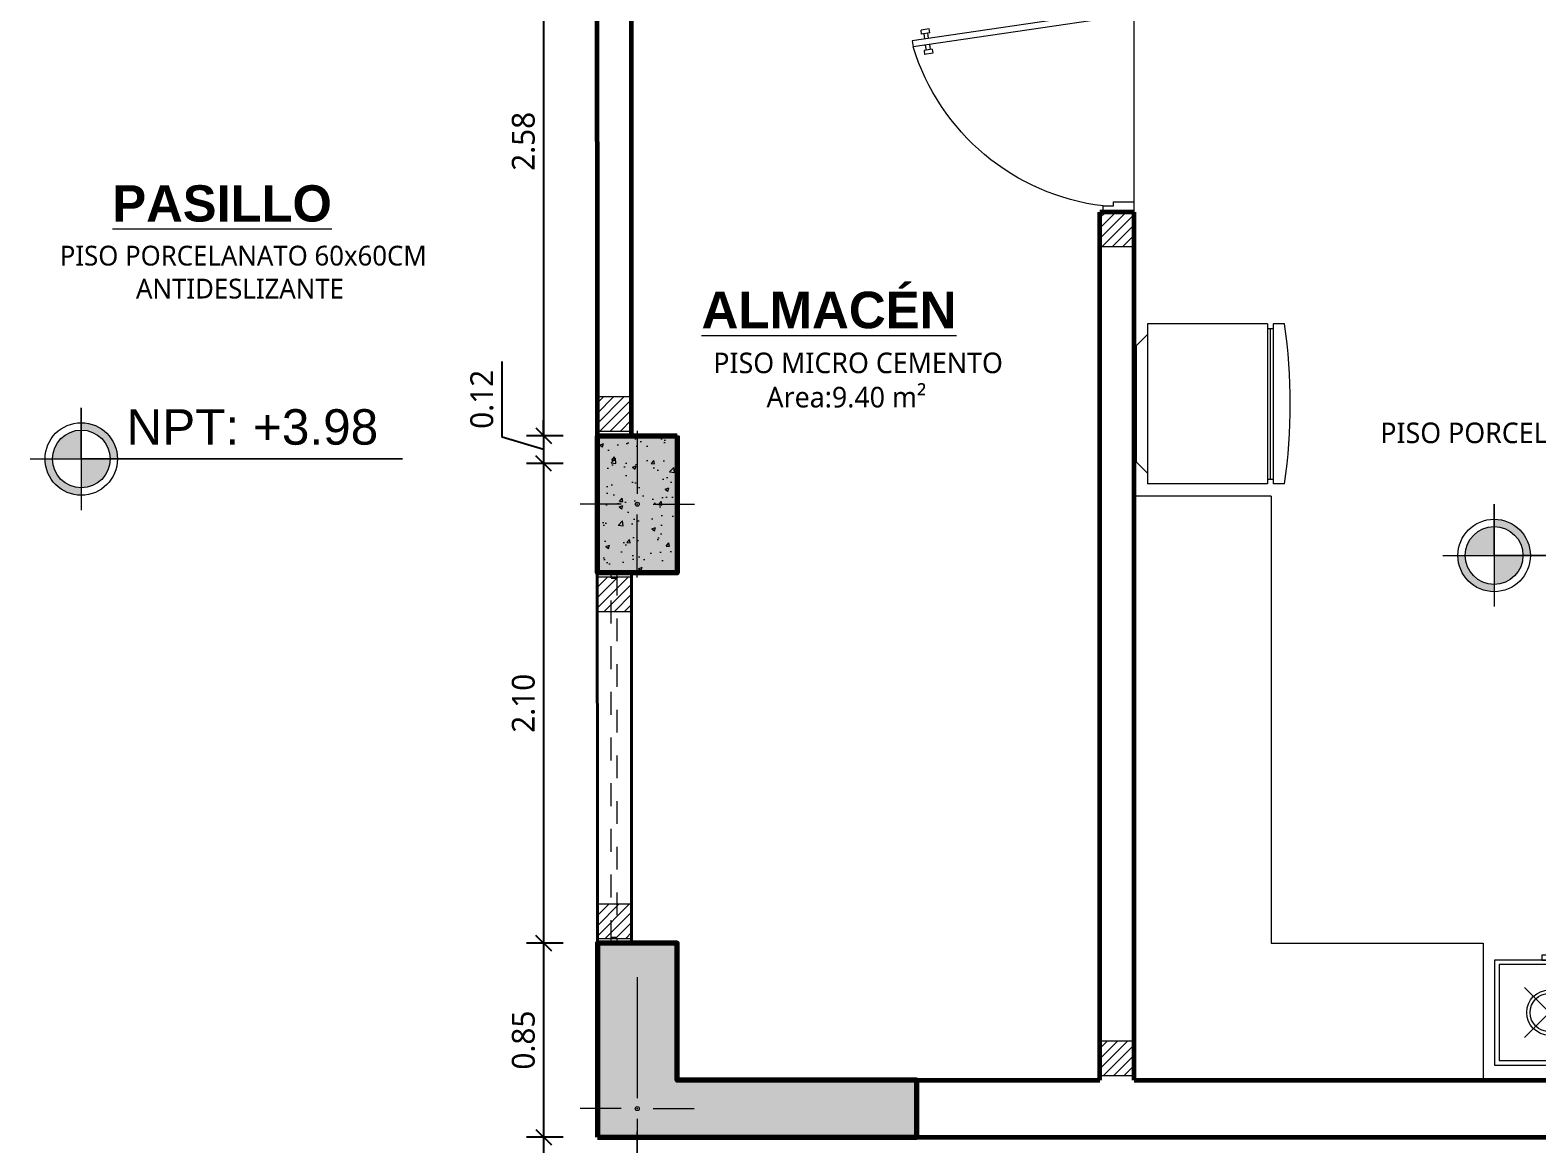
# Model space of a CAD drawing. Header units: metres. Extents: x 28 to 148, y 23 to 113.
# Drawn here: x 120.56 to 127.16, y 88.33 to 93.21 of the extents above; entities that cross this region are included whole.
import ezdxf

# ---------------------------------------------------------------- set-up
doc = ezdxf.new("R2010")
doc.units = ezdxf.units.M
doc.linetypes.add('CONTINUA', pattern=[0])
doc.linetypes.add('DASHED2', pattern=[0.375, 0.25, -0.125])
for name, color, linetype, lineweight in [('05', 152, 'Continuous', 50), ('COLUMNAS 50', 32, 'Continuous', 70), ('COLUMNETASSS', 211, 'Continuous', 20), ('Cotas varias El', 253, 'Continuous', 13), ('Equipamiento SR', 23, 'Continuous', 0), ('GRAFO 0 BLANCO', 7, 'Continuous', 0), ('GRAFO 4', 7, 'Continuous', 30), ('GRAFO01', 7, 'Continuous', 0), ('Hatch', 251, 'Continuous', 0), ('Letras El', 9, 'Continuous', 5), ('Mobiliario S', 133, 'Continuous', 15), ('Muebles fijos El', 101, 'Continuous', 0), ('muro bajo', 191, 'Continuous', 40), ('Muros el', 144, 'Continuous', 60), ('Puertas El', 21, 'Continuous', 15), ('Structural - Bearing_Pen_No__20', 1, 'Continuous', 0), ('TEXTO 100', 7, 'Continuous', 20), ('Vanos', 140, 'Continuous', 5)]:
    doc.layers.add(name, color=color, linetype=linetype, lineweight=lineweight)
doc.styles.add('Generales', font='trebuc.ttf', dxfattribs={"height": 0.1})
doc.styles.add('JOS', font='arial.ttf', dxfattribs={"height": 1})
doc.styles.add('Santa Rosa 1 50', font='trebuc.ttf')
doc.dimstyles.new('COTAS', dxfattribs={"dimscale": 0.75, "dimtxt": 0.1, "dimasz": 0.09, "dimexe": 0.1, "dimexo": 0.2, "dimgap": 0.05, "dimtad": 1, "dimzin": 1, "dimdsep": 46, "dimtxsty": 'Generales', "dimblk": 'OBLIQUE', "dimcen": 2.5, "dimdle": 0.1, "dimadec": 0, "dimazin": 0, "dimtfac": 1, "dimtmove": 0, "dimatfit": 0, "dimfxl": 1, "dimarcsym": 0})

# ---------------------------------------------------------------- blocks, each defined once
blk = doc.blocks.new('Cocina 2')
at = {"layer": 'Equipamiento SR', "ltscale": 0.05}
for p, q in [((91.52579141086453, -15.72441848469782), (91.52579141086453, -16.18441848469783)), ((91.99579141086451, -15.74441848469783), (91.99579141086451, -16.16441848469782)), ((92.01579141086448, -15.74441848469783), (92.01579141086448, -16.16441848469782)), ((92.4757914108645, -15.74441848469783), (92.4757914108645, -16.16441848469782)), ((92.49579141086448, -15.74441848469783), (92.49579141086448, -16.16441848469782))]:
    blk.add_line(p, q, dxfattribs=at)
at = {"layer": 'Equipamiento SR', "ltscale": 0.5}
for p, q in [((91.8750301708144, -15.84517972474805), (91.65655265091459, -16.06365724464774)), ((91.65655265091459, -15.84517972474793), (91.8750301708144, -16.06365724464774)), ((92.3550301708144, -15.84517972474805), (92.1365526509146, -16.06365724464774)), ((92.1365526509146, -15.84517972474793), (92.3550301708144, -16.06365724464774)), ((92.8350301708144, -15.84517972474805), (92.6165526509146, -16.06365724464774)), ((92.6165526509146, -15.84517972474793), (92.8350301708144, -16.06365724464774))]:
    blk.add_line(p, q, dxfattribs=at)
at = {"layer": 'Equipamiento SR', "ltscale": 0.05}
blk.add_lwpolyline([(91.52579141086453, -16.18441848469783), (92.96579141086453, -16.18441848469783), (92.96579141086453, -15.72441848469782), (91.52579141086453, -15.72441848469782)], close=True, dxfattribs=at)
for points in [[(91.99579141086451, -15.74441848469783), (91.54579141086452, -15.74441848469783), (91.54579141086452, -16.16441848469782), (91.99579141086451, -16.16441848469782)], [(92.4757914108645, -15.74441848469783), (92.01579141086448, -15.74441848469783)], [(92.49579141086448, -16.16441848469782), (92.94579141086449, -16.16441848469782), (92.94579141086449, -15.74441848469783), (92.49579141086448, -15.74441848469783)], [(92.01579141086448, -16.16441848469782), (92.4757914108645, -16.16441848469782)]]:
    blk.add_lwpolyline(points, dxfattribs=at)
at = {"layer": 'Equipamiento SR', "ltscale": 0.5}
for points in [[(91.73249128427109, -16.18441848469783), (91.73249128427109, -16.20492005613377), (91.80909153745792, -16.20492005613377), (91.80909153745792, -16.18441848469783)], [(92.20749128427109, -16.18441848469783), (92.20749128427109, -16.20492005613377), (92.28409153745793, -16.20492005613377), (92.28409153745793, -16.18441848469783)], [(92.68249128427107, -16.18441848469783), (92.68249128427107, -16.20492005613377), (92.75909153745786, -16.20492005613377), (92.75909153745786, -16.18441848469783)]]:
    blk.add_lwpolyline(points, close=True, dxfattribs=at)
for centre, radius in [((91.76579141086448, -15.95441848469784), 0.0990071633166645), ((91.76579141086448, -15.95441848469784), 0.0840071633166645), ((92.24579141086453, -15.95441848469784), 0.0990071633166645), ((92.24579141086453, -15.95441848469784), 0.0840071633166645), ((92.72579141086453, -15.95441848469784), 0.0990071633166645), ((92.72579141086453, -15.95441848469784), 0.0840071633166645)]:
    blk.add_circle(centre, radius, dxfattribs=at)
blk = doc.blocks.new('refrigeradora-p')
at = {"layer": 'Equipamiento SR'}
for p, q in [((-0.3497660796430679, 0.6849999999999971), (-0.3497660796430679, 0.6350000000000086)), ((0.3502339203568685, 0.6849999999999965), (0.3502339203568781, 0.6350000000000086)), ((-0.3499999999999872, 0.6100000000000029), (0.3499999999999446, 0.6100000000000029)), ((-0.3499999999999872, 0.6100000000000029), (-0.3499999999999872, 0.0849999999999972)), ((-0.3497660796430679, 0.6350000000000086), (0.3502339203568781, 0.6350000000000086)), ((-0.3297660796430577, 0.6100000000000029), (-0.3297660796430577, 0.6350000000000086)), ((-0.3297660796430577, 0.6225000000000059), (0.3302339203568678, 0.6225000000000059)), ((0.3302339203568678, 0.6100000000000029), (0.3302339203568678, 0.6350000000000086)), ((0.3499999999999446, 0.6100000000000029), (0.3500000000000156, 0.0849999999999972)), ((-0.3499999999999872, 0.0849999999999972), (0.3500000000000156, 0.0849999999999972)), ((-0.3035472728688759, 0.0849999999999972), (-0.2541585660549259, 0.035)), ((0.3035472728688902, 0.0849999999999972), (0.254158566054933, 0.035)), ((-0.2541585660549259, 0.035), (0.2541585660549259, 0.0349999999999858))]:
    blk.add_line(p, q, dxfattribs=at)
blk.add_arc((0.000233920356898, -1.752499999999523), 2.462499999999519, 81.82876644004948, 98.17123355995056, dxfattribs=at)
blk = doc.blocks.new('puerta 1.00')
at = {"layer": 'Puertas El'}
for p, q in [((165.7652644685919, -11.93500104530437), (165.7652644685919, -11.88500104530436)), ((165.8652644685918, -11.93500104530437), (165.7652644685919, -11.93500104530437)), ((165.9152644685919, -11.91500104530439), (165.8652644685918, -11.91500104530439)), ((165.8652644685918, -11.93500104530437), (165.8652644685918, -11.91500104530439)), ((165.9152644685921, -11.91500104530348), (165.9109364828346, -11.94468721277735)), ((165.9109364828345, -11.94468721277803), (166.8411030636803, -12.08029743318039)), ((165.915264468592, -11.91500104530439), (165.9152644685919, -11.88500104530436)), ((165.915264468592, -11.91500104530428), (166.8454310494378, -12.05061126570655)), ((166.7599792018147, -12.01288883553832), (166.762864525653, -11.99309805722248)), ((166.7599792018146, -12.01288883553832), (166.7995607584463, -12.018659483215)), ((166.762864525653, -11.99309805722248), (166.8024460822848, -11.99886870489911)), ((166.7662679361746, -12.03906997035233), (166.7698745909726, -12.01433149745753)), ((166.7896653692884, -12.01721682129585), (166.7860587144906, -12.04195529419064)), ((166.7995607584463, -12.018659483215), (166.8024460822848, -11.99886870489911)), ((166.7484379064612, -12.09205194880178), (166.7455525826229, -12.11184272711762)), ((166.7484379064614, -12.09205194880178), (166.788019463093, -12.09782259647852)), ((166.7619399504171, -12.06875613782608), (166.7583332956191, -12.09349461072099)), ((166.7817307287331, -12.07164146166451), (166.7781240739351, -12.09637993455931)), ((166.788019463093, -12.09782259647852), (166.7851341392547, -12.11761337479436)), ((166.845431049438, -12.05061126570569), (166.8411030636804, -12.08029743317956)), ((166.8454310494382, -12.05061126570487), (166.8411030636807, -12.08029743317874)), ((166.8454310494381, -12.05061126570484), (166.8411030636806, -12.08029743317865)), ((166.7455525826231, -12.11184272711773), (166.7851341392547, -12.11761337479436)), ((165.7652644685919, -12.85500104530439), (165.7652644685919, -12.83500104530441)), ((165.7652644685919, -12.88500104530442), (165.7652644685919, -12.83500104530441)), ((165.8652644685918, -12.83500104530441), (165.7652644685919, -12.83500104530441)), ((165.8652644685919, -12.85500104530439), (165.8652644685919, -12.83500104530441)), ((165.9152644685919, -12.85500104530445), (165.8652644685918, -12.85500104530445)), ((165.9152644685919, -12.88500104530442), (165.9152644685919, -12.85500104530439))]:
    blk.add_line(p, q, dxfattribs=at)
at = {"layer": 'Puertas El', "linetype": 'ByBlock'}
blk.add_arc((165.782221606095, -11.75542231743236), 1.107598204246484, 276.8989326144559, 342.9434779215549, dxfattribs=at)
blk = doc.blocks.new('A$C16376B1D')
at = {"layer": 'GRAFO 0 BLANCO'}
h = blk.add_hatch(dxfattribs=at)
h.set_pattern_fill('ANSI31', color=256, scale=0.01, angle=-180)
h.set_pattern_definition([(225, (-149.728226843955, 134.194812335462), (0.02245064030267288, -0.02245064030267289), [])])
h.paths.add_polyline_path([(0.1499996280240623, 0.1500001818062202), (-3.719759433806757e-07, 0.1500001818062202), (-3.719759433806757e-07, 1.81806214527569e-07), (0.1499996280240623, 1.81806214527569e-07)])
at = {"layer": 'COLUMNETASSS'}
blk.add_lwpolyline([(0.1499996280240623, 0.1500001818062202), (-3.719759433806757e-07, 0.1500001818062202), (-3.719759433806757e-07, 1.81806214527569e-07), (0.1499996280240623, 1.81806214527569e-07)], close=True, dxfattribs=at)
blk = doc.blocks.new('_Oblique')
at = {"color": 0, "linetype": 'ByBlock', "lineweight": -2}
blk.add_line((-0.5, -0.5), (0.5, 0.5), dxfattribs=at)
blk = doc.blocks.new('*D157')
at = {"layer": 'Cotas varias El', "color": 0, "linetype": 'CONTINUA', "lineweight": -2, "transparency": 16777216}
for p, q in [((122.8059561092256, 94.08711230181719), (122.8059561092256, 91.35920019447055)), ((122.8910854822069, 94.01211230181718), (122.7309561092256, 94.01211230181718)), ((122.8911409719886, 91.43420019447055), (122.7309561092256, 91.43420019447055))]:
    blk.add_line(p, q, dxfattribs=at)
at = {"layer": 'Defpoints', "color": 0, "transparency": 16777216}
for p in [(123.0410854822069, 94.01211230181718), (122.8059561092256, 91.43420019447055), (123.0411409719886, 91.43420019447055)]:
    blk.add_point(p, dxfattribs=at)
at = {"layer": 'Cotas varias El', "color": 0, "lineweight": -2, "transparency": 16777216, "xscale": 0.0675, "yscale": 0.0675, "zscale": 0.0675}
for p, rotation in [((122.8059561092256, 94.01211230181718), 90), ((122.8059561092256, 91.43420019447055), 270)]:
    blk.add_blockref('_Oblique', p, dxfattribs=dict(at, rotation=rotation))
at = {"layer": 'Cotas varias El', "color": 0, "transparency": 16777216, "insert": (122.7175806883502, 92.72315624814381), "char_height": 0.1, "attachment_point": 5, "rotation": 90, "style": 'Generales'}
blk.add_mtext('2.58', dxfattribs=at)
blk = doc.blocks.new('*D158')
at = {"layer": 'Cotas varias El', "color": 0, "linetype": 'CONTINUA', "lineweight": -2, "transparency": 16777216}
for p, q in [((122.6238306883504, 91.42782107851005), (122.6238306883504, 91.759050034739)), ((122.8059561092259, 91.43420019447055), (122.8059561092259, 91.50170019447054)), ((122.8911409719886, 91.43420019447055), (122.7309561092259, 91.43420019447055)), ((122.8059561092259, 91.43420019447055), (122.8059561092259, 91.31216671002429)), ((122.8059561092259, 91.43420019447055), (122.8059561092259, 91.31216671002429)), ((122.8059561092259, 91.37318345224742), (122.6238306883504, 91.42782107851005)), ((122.8910854522669, 91.31216671002429), (122.7309561092259, 91.31216671002429)), ((122.8059561092259, 91.31216671002429), (122.8059561092259, 91.24466671002429))]:
    blk.add_line(p, q, dxfattribs=at)
at = {"layer": 'Defpoints', "color": 0, "transparency": 16777216}
for p in [(123.0411409719886, 91.43420019447055), (122.8059561092259, 91.31216671002429), (123.0410854522669, 91.31216671002429)]:
    blk.add_point(p, dxfattribs=at)
at = {"layer": 'Cotas varias El', "color": 0, "lineweight": -2, "transparency": 16777216, "xscale": 0.0675, "yscale": 0.0675, "zscale": 0.0675}
for p, rotation in [((122.8059561092259, 91.43420019447055), 270), ((122.8059561092259, 91.31216671002429), 90)]:
    blk.add_blockref('_Oblique', p, dxfattribs=dict(at, rotation=rotation))
at = {"layer": 'Cotas varias El', "color": 0, "transparency": 16777216, "insert": (122.535455267475, 91.59343555662447), "char_height": 0.1, "attachment_point": 5, "rotation": 90, "style": 'Generales'}
blk.add_mtext('0.12', dxfattribs=at)
blk = doc.blocks.new('*D159')
at = {"layer": 'Cotas varias El', "color": 0, "linetype": 'CONTINUA', "lineweight": -2, "transparency": 16777216}
for p, q in [((122.805956109226, 91.38716671002429), (122.805956109226, 89.13721024023734)), ((122.8910854522669, 91.31216671002429), (122.730956109226, 91.31216671002429)), ((122.891140940154, 89.21221024023734), (122.730956109226, 89.21221024023734))]:
    blk.add_line(p, q, dxfattribs=at)
at = {"layer": 'Defpoints', "color": 0, "transparency": 16777216}
for p in [(123.0410854522669, 91.31216671002429), (122.805956109226, 89.21221024023734), (123.041140940154, 89.21221024023734)]:
    blk.add_point(p, dxfattribs=at)
at = {"layer": 'Cotas varias El', "color": 0, "lineweight": -2, "transparency": 16777216, "xscale": 0.0675, "yscale": 0.0675, "zscale": 0.0675}
for p, rotation in [((122.805956109226, 91.31216671002429), 90), ((122.805956109226, 89.21221024023734), 270)]:
    blk.add_blockref('_Oblique', p, dxfattribs=dict(at, rotation=rotation))
at = {"layer": 'Cotas varias El', "color": 0, "transparency": 16777216, "insert": (122.7175806883505, 90.26218847513076), "char_height": 0.1, "attachment_point": 5, "rotation": 90, "style": 'Generales'}
blk.add_mtext('2.10', dxfattribs=at)
blk = doc.blocks.new('*D160')
at = {"layer": 'Cotas varias El', "color": 0, "linetype": 'CONTINUA', "lineweight": -2, "transparency": 16777216}
for p, q in [((122.8059561092262, 89.28721024023734), (122.8059561092262, 88.28721024023737)), ((122.891140940154, 89.21221024023734), (122.7309561092262, 89.21221024023734)), ((122.8911409399933, 88.36221024023737), (122.7309561092262, 88.36221024023737))]:
    blk.add_line(p, q, dxfattribs=at)
at = {"layer": 'Defpoints', "color": 0, "transparency": 16777216}
for p in [(123.041140940154, 89.21221024023734), (122.8059561092262, 88.36221024023737), (123.0411409399933, 88.36221024023737)]:
    blk.add_point(p, dxfattribs=at)
at = {"layer": 'Cotas varias El', "color": 0, "lineweight": -2, "transparency": 16777216, "xscale": 0.0675, "yscale": 0.0675, "zscale": 0.0675}
for p, rotation in [((122.8059561092262, 89.21221024023734), 90), ((122.8059561092262, 88.36221024023737), 270)]:
    blk.add_blockref('_Oblique', p, dxfattribs=dict(at, rotation=rotation))
at = {"layer": 'Cotas varias El', "color": 0, "transparency": 16777216, "insert": (122.7175806883508, 88.7872102402373), "char_height": 0.1, "attachment_point": 5, "rotation": 90, "style": 'Generales'}
blk.add_mtext('0.85', dxfattribs=at)

msp = doc.modelspace()

# ---------------------------------------------------------------- hatches: boundary and pattern name
at = {"layer": 'GRAFO 0 BLANCO'}
h = msp.add_hatch(dxfattribs=at)
h.set_pattern_fill('AR-CONC', color=256, scale=0.02399999999999999)
h.set_pattern_definition([(49.99999999999999, (-54.90513670574629, 131.7664777283975), (0.1721424438241808, -0.01506051239582282), [0.018, -0.198]), (355, (-54.90513670574629, 131.7664777283975), (-0.03330032006711999, 0.1805261120880028), [0.0144, -0.1584]), (100.45144446, (-54.89079150230629, 131.7652226858375), (0.1388421232145068, 0.165465597832471), [0.01529764607999996, -0.1682741068799994]), (46.18420000000002, (-54.90513670574629, 131.8144777283975), (0.2561379193611773, -0.03972462739033836), [0.02699999999999996, -0.2969999999999994]), (96.63563549, (-54.88379188694628, 131.8111673347175), (0.2243188669618147, 0.2337884641858921), [0.02294648207999999, -0.2524113023999999]), (351.1841639899999, (-54.90513670574629, 131.8144777283975), (0.2243188668131455, 0.2337884640647976), [0.02159999999999999, -0.2376000002399999]), (21, (-54.88113670574629, 131.8024777283975), (0.1432576925084308, -0.09662853375968129), [0.018, -0.198]), (326.0000000000001, (-54.88113670574629, 131.8024777283975), (0.0583956796611796, 0.1740360108112447), [0.0144, -0.1584]), (71.45144474, (-54.8691985647863, 131.7944253506375), (0.201653370415193, 0.07740747667352489), [0.0152976456, -0.1682741068799999]), (37.50000000000001, (-54.90513670574629, 131.7664777283975), (0.00291836527614976, 0.07989452491951474), [0, -0.15648, 0, -0.1608, 0, -0.1589999999999999]), (7.499999999999999, (-54.90513670574629, 131.7664777283975), (0.06313668898611564, 0.09465881085176643), [0, -0.09167999999999997, 0, -0.15288, 0, -0.06059999999999998]), (327.5, (-54.95865670574628, 131.7664777283975), (0.1281173846813781, -0.00541316921625114), [0, -0.05999999999999998, 0, -0.1871999999999999, 0, -0.2483999999999999]), (317.5, (-54.98265670574628, 131.7664777283975), (0.1399646806421727, 0.02402519575975625), [0, -0.07799999999999999, 0, -0.12432, 0, -0.1763999999999999])])
h.paths.add_polyline_path([(123.391140940154, 91.08425744985814), (123.391140940154, 91.43420019447052), (123.041140940154, 91.43420019447052), (123.041140940154, 90.8342001944705), (123.391140940154, 90.8342001944705)])
at = {"layer": 'GRAFO 0 BLANCO', "true_color": 0xc7c8ca}
h = msp.add_hatch(color=9, dxfattribs=at)
h.dxf.hatch_style = 1
h.paths.add_polyline_path([(123.391140940154, 91.08425744985814), (123.391140940154, 91.43420019447052), (123.041140940154, 91.43420019447052), (123.041140940154, 90.8342001944705), (123.391140940154, 90.8342001944705)])
h = msp.add_hatch(color=9, dxfattribs=at)
h.dxf.hatch_style = 1
h.paths.add_polyline_path([(123.0411409399932, 88.36221023825806), (124.441140940154, 88.36221023825806), (124.441140940154, 88.6122102331044), (123.3911409401038, 88.6122102331044), (123.3911409402905, 89.21221023993536), (123.0411409402402, 89.21221024023731)])
at = {"layer": 'TEXTO 100', "ltscale": 1.3}
h = msp.add_hatch(color=256, dxfattribs=at)
edge = h.paths.add_edge_path()
edge.add_line((120.9065330021628, 91.33225036094564), (120.7800826643525, 91.33225036294164))
edge.add_line((120.7800826643525, 91.33225036294164), (120.7800826643525, 91.20580002538105))
edge.add_arc((120.7800826654757, 91.33225036294164), 0.1264503375606894, 269.9999994913017, 359.9999990956475)
edge = h.paths.add_edge_path()
edge.add_arc((120.780082665226, 91.33225036094564), 0.1264503395565726, 90.00000039565423, 180)
edge.add_line((120.6536323265428, 91.33225036094564), (120.7800826643531, 91.33225036294164))
edge.add_line((120.7800826643525, 91.33225036294164), (120.7800826643525, 91.45870070050222))
edge = h.paths.add_edge_path()
edge.add_line((120.7800826643525, 91.49096628848665), (120.7800826643525, 91.45870070050222))
edge.add_arc((120.7800826634797, 91.33225036094564), 0.1264503395565726, 0, 89.99999960434582, ccw=False)
edge.add_line((120.9065330021628, 91.33225036094564), (120.9387985921433, 91.33225036294164))
edge.add_arc((120.7800826654757, 91.33225036294164), 0.1587159266678152, 0, 90.00000040528428)
for points in [[(120.6536323264922, 91.33225036294164), (120.6213667365191, 91.33225036294164, 0.4142135623730951), (120.7800826643525, 91.17353443510825), (120.7800826643525, 91.20580002508126, -0.414213562373095)], [(126.8438557146041, 90.90952065294016), (126.8115901246311, 90.90952065294016, 0.4142135623730951), (126.9703060524645, 90.75080472510678), (126.9703060524645, 90.78307031507978, -0.414213562373095)]]:
    msp.add_hatch(color=256, dxfattribs=at).paths.add_polyline_path(points)
h = msp.add_hatch(color=256, dxfattribs=at)
edge = h.paths.add_edge_path()
edge.add_line((127.0967563902747, 90.90952065094416), (126.9703060524645, 90.90952065294016))
edge.add_line((126.9703060524645, 90.90952065294016), (126.9703060524645, 90.78307031537958))
edge.add_arc((126.9703060535876, 90.90952065294016), 0.1264503375606894, 269.9999994913017, 359.9999990956475)
edge = h.paths.add_edge_path()
edge.add_arc((126.9703060533379, 90.90952065094416), 0.1264503395565726, 90.00000039565423, 180)
edge.add_line((126.8438557146548, 90.90952065094416), (126.970306052465, 90.90952065294016))
edge.add_line((126.9703060524645, 90.90952065294016), (126.9703060524645, 91.03597099050074))
edge = h.paths.add_edge_path()
edge.add_line((126.9703060524645, 91.06823657848517), (126.9703060524645, 91.03597099050074))
edge.add_arc((126.9703060515916, 90.90952065094416), 0.1264503395565726, 0, 89.99999960434582, ccw=False)
edge.add_line((127.0967563902747, 90.90952065094416), (127.1290219802552, 90.90952065294016))
edge.add_arc((126.9703060535876, 90.90952065294016), 0.1587159266678152, 0, 90.00000040528428)

# ---------------------------------------------------------------- linework, layer by layer
at = {"layer": '05'}
for points in [[(123.3911054275246, 91.43420726399788), (123.3911054275246, 90.83420726399785), (123.0411054275246, 90.83420726399785), (123.0411054275246, 91.43420726399788)], [(123.3911054275246, 91.43420726399788), (123.3911054275246, 90.83420726399785), (123.0411054275246, 90.83420726399785), (123.0411054275246, 91.43420726399788)], [(123.3911409719885, 91.43420019447052), (123.3911409719885, 90.8342001944705), (123.0411409719885, 90.8342001944705), (123.0411409719885, 91.43420019447052)]]:
    msp.add_lwpolyline(points, close=True, dxfattribs=at)
at = {"layer": 'COLUMNAS 50', "linetype": 'Continuous'}
for points in [[(123.391140940154, 91.43420019447052), (123.391140940154, 90.8342001944705), (123.041140940154, 90.8342001944705), (123.041140940154, 91.43420019447052)], [(123.391140940154, 91.43420019447052), (123.391140940154, 90.8342001944705), (123.041140940154, 90.8342001944705), (123.041140940154, 91.43420019447052)], [(123.0411409399932, 88.36221023825806), (124.441140940154, 88.36221023825806), (124.441140940154, 88.6122102331044), (123.3911409401038, 88.6122102331044), (123.3911409402043, 89.21221023993536), (123.041140940154, 89.21221024023731)]]:
    msp.add_lwpolyline(points, close=True, dxfattribs=at)
at = {"layer": 'GRAFO 4', "linetype": 'Continuous'}
msp.add_line((123.0410854822187, 88.61221024023732), (123.0410854822187, 88.36221024023732), dxfattribs=at)
msp.add_line((123.0410854822187, 88.61221024023732), (123.0410854822187, 88.36221024023732), dxfattribs=at)
at = {"layer": 'Hatch', "ltscale": 0.2}
msp.add_line((125.3929758976517, 92.41302678589014), (125.3929758972557, 93.31302672777562), dxfattribs=at)
at = {"layer": 'Muebles fijos El', "ltscale": 0.05}
for p, q in [((125.9929734808674, 91.16997317448184), (125.9929781337278, 89.21221028175904)), ((125.9929781337333, 89.21220794323239), (126.9220585490104, 89.21221015130439)), ((126.9220585490104, 89.2122101682219), (126.9220585538999, 88.61221016859443))]:
    msp.add_line(p, q, dxfattribs=at)
msp.add_lwpolyline([(125.9929734808674, 91.16997317448184), (125.3929758964213, 91.16997317722033)], dxfattribs=at)
at = {"layer": 'muro bajo', "linetype": 'Continuous'}
for p, q in [((123.041146781404, 89.21221024023731), (123.0410854522668, 91.31216671002426)), ((123.1910854524052, 89.21221024010796), (123.1910854521842, 90.8342001944705))]:
    msp.add_line(p, q, dxfattribs=at)
at = {"layer": 'Muros el', "ltscale": 0.05}
for points in [[(123.0411536017329, 91.43420019447052), (123.0410854822069, 94.01211230181715)], [(123.191085452938, 91.43420019447052), (123.1910854506698, 93.3122102382581)], [(125.2429758938896, 88.61221023840656), (125.2429758976517, 92.41302678589014)], [(125.3929758976517, 92.41302678589014), (125.2429758976517, 92.41302678589014)], [(125.3929758938897, 88.61221023825809), (125.3929758976517, 92.41302678589014)], [(124.4410854823794, 88.61221023449065), (125.2429758938896, 88.61221023607868)], [(125.3929758938897, 88.61221023825809), (129.4411409718278, 88.6122102331044)], [(124.4410854823794, 88.36221023825806), (130.1411409718278, 88.36221023825806)]]:
    msp.add_lwpolyline(points, dxfattribs=at)
at = {"layer": 'Structural - Bearing_Pen_No__20', "linetype": 'Continuous'}
for p, q in [((123.2161054275246, 91.45569122460918), (123.2161054275246, 91.17920009903725)), ((123.2161054275246, 91.45569122460918), (123.2161054275246, 91.17920009903725)), ((123.1461054776552, 91.13420007397508), (122.9661054776551, 91.13420007397508)), ((123.1461054776552, 91.13420007397508), (122.9661054776551, 91.13420007397508)), ((123.286105377394, 91.13420007397508), (123.466105377394, 91.13420007397508)), ((123.286105377394, 91.13420007397508), (123.466105377394, 91.13420007397508)), ((123.2161054275246, 90.81270892334098), (123.2161054275246, 91.08920004891291)), ((123.2161054275246, 90.81270892334098), (123.2161054275246, 91.08920004891291)), ((123.2160854565379, 89.06221026165471), (123.2160854565379, 88.53221029050692)), ((123.1460855066686, 88.48721026544476), (122.9660855066685, 88.48721026544476)), ((123.2860854064073, 88.48721026544476), (123.4660854064074, 88.48721026544476)), ((123.2160854565379, 88.4422102403826), (123.2160854565379, 88.26221024038264)), ((123.2160854895852, 88.20721230491247), (123.2160854870979, 88.38721230491242))]:
    msp.add_line(p, q, dxfattribs=at)
for centre in [(123.2161054275246, 91.13420007397508), (123.2161054275246, 91.13420007397508), (123.2160854565379, 88.48721026544476)]:
    msp.add_circle(centre, 0.0087138383947443, dxfattribs=at)
for p in [(123.2161054275246, 91.13420007397508), (123.2161054275246, 91.13420007397508), (123.2160854565379, 88.48721026544476)]:
    msp.add_point(p, dxfattribs=at)
at = {"layer": 'TEXTO 100', "ltscale": 1.3}
for points in [[(120.5559910080939, 91.33225036294164), (122.186858868179, 91.33225036294164), (120.7800826643525, 91.33225036294164), (120.7800826643525, 91.55634201645597), (120.7800826643525, 91.1081587054353)], [(126.7462143962058, 90.90952065294016), (128.3770822562909, 90.90952065294016), (126.9703060524645, 90.90952065294016), (126.9703060524645, 91.1336123064545), (126.9703060524645, 90.68542899543382)]]:
    msp.add_lwpolyline(points, dxfattribs=at)
for centre, radius in [((120.7800826643525, 91.33225036294164), 0.1587159278333798), ((120.7800826643525, 91.33225036294164), 0.1264503378603642), ((126.9703060524645, 90.90952065294016), 0.1587159278333798), ((126.9703060524645, 90.90952065294016), 0.1264503378603642)]:
    msp.add_circle(centre, radius, dxfattribs=at)
at = {"layer": 'Vanos', "linetype": 'DASHED2'}
for p, q in [((123.1269567098993, 90.80920780697448), (123.1019567098993, 90.80920780706657)), ((123.1269567161031, 89.23720969713133), (123.1019567161031, 89.23720969703925))]:
    msp.add_line(p, q, dxfattribs=at)
at = {"layer": 'Vanos', "linetype": 'DASHED2', "ltscale": 0.3}
for p, q in [((123.1019901084165, 89.21221024018485), (123.1019871429491, 90.8342001944705)), ((123.1269904648399, 90.8342001944705), (123.1269904648399, 89.21221024016324))]:
    msp.add_line(p, q, dxfattribs=at)

# ---------------------------------------------------------------- block references
for p in [(125.2429762647623, 92.2630266040839), (123.0411413439645, 91.45420001266433), (123.0410858242428, 90.66420708219167), (123.0411413121299, 89.23221005843112), (125.2429762647623, 88.63220994682146)]:
    msp.add_blockref('A$C16376B1D', p)
at = {"layer": 'Equipamiento SR', "ltscale": 0.15, "rotation": 269.9999995557693}
msp.add_blockref('refrigeradora-p', (125.3672424430826, 91.57365839548427, -2.552113240756307), dxfattribs=at)
at = {"layer": 'Mobiliario S', "rotation": 180}
msp.add_blockref('Cocina 2', (219.937849842477, 72.95351427150695), dxfattribs=at)
at = {"layer": 'Puertas El', "xscale": -0.8999999418854372, "yscale": 0.8999999418854372, "zscale": 0.8999999418854372}
msp.add_blockref('puerta 1.00', (274.5817042856126, 104.0095269778579), dxfattribs=at)

# ---------------------------------------------------------------- texts
at = {"layer": 'GRAFO01', "style": 'JOS'}
msp.add_text('NPT: +3.98', height=0.1552649359622742, rotation=8.13000665456975e-09, dxfattribs=at).set_placement((120.9779771853957, 91.39473164508581))
at = {"layer": 'Letras El', "attachment_point": 1, "style": 'Santa Rosa 1 50'}
for s, width, insert, char_height in [('\\pi1.17905;{\\fSwis721 Ex BT|b1|i0|c0|p34;\\LPASILLO\\P\\pi0.94843;\\fTrebuchet MS|b0|i0|c0|p34;\\H0.54545x;\\lPISO PORCELANATO 60x60CM\\P\\pi1.2823;ANTIDESLIZANTE}', 3.443884247384744, (119.7374578944212, 92.53072245246233), 0.15884), ('\\pi2.76428;{\\fSwis721 Ex BT|b1|i0|c0|p34;\\H0.76555x;\\LALMACÉN\\P\\pi2.81589;\\fTrebuchet MS|b0|i0|c0|p34;\\H0.5625x;\\lPISO MICRO CEMENTO\\P\\pi3.04889;Area:9.40 m²}', 6.822620789165853, (120.733336088026, 92.06466257684863, -2.552113240756307), 0.209), ('\\pi2.87441;{\\fSwis721 Ex BT|b1|i0|c0|p34;\\H0.76555x;\\LCOCINA\\P\\pi2.13198;\\fTrebuchet MS|b0|i0|c0|p34;\\H0.5625x;\\lPISO PORCELANATO 60x60CM ANTIDESLIZANTE\\P\\pi3.01634;Area:21.38 m²}', 6.822620789165853, (124.3395588130873, 91.75825155748046, -2.552113240756307), 0.209)]:
    msp.add_mtext_dynamic_manual_height_columns(s, width=width, gutter_width=1, heights=[0], dxfattribs=dict(at, insert=insert, char_height=char_height))

# ---------------------------------------------------------------- dimensions: what is measured, and where the dimension line sits
at = {"layer": 'Cotas varias El'}
for base, p1, p2, picture, middle in [((122.8059561092256, 91.43420019447055), (123.0410854822069, 94.01211230181715), (123.0411409719885, 91.43420019447052), '*D157', (122.7175806883502, 92.72315624814381)), ((122.8059561092259, 91.31216671002429), (123.0411409719885, 91.43420019447052), (123.0410854522668, 91.31216671002426), '*D158', (122.535455267475, 91.46532107850999)), ((122.805956109226, 89.21221024023734), (123.0410854522668, 91.31216671002426), (123.041140940154, 89.21221024023731), '*D159', (122.7175806883505, 90.26218847513076)), ((122.8059561092262, 88.36221024023737), (123.041140940154, 89.21221024023731), (123.0411409399932, 88.36221024023735), '*D160', (122.7175806883508, 88.7872102402373))]:
    dim = msp.add_linear_dim(base=base, p1=p1, p2=p2, angle=90, dimstyle='COTAS', override={"dimtmove": 1}, dxfattribs=at)
    dim.commit()
    dim.dimension.update_dxf_attribs({"geometry": picture, "text_midpoint": middle})

doc.saveas('drawing.dxf')
